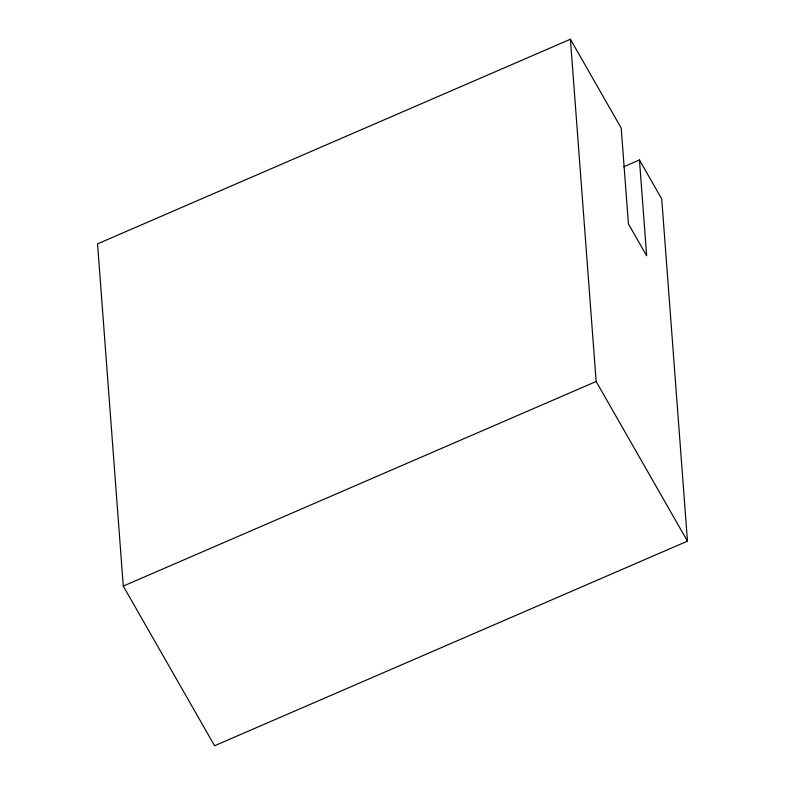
<?xml version="1.0" encoding="UTF-8"?>
<svg xmlns="http://www.w3.org/2000/svg" width="785" height="785" viewBox="0 0 785 785"><rect width="100%" height="100%" fill="white"/><g stroke="black" fill="none" stroke-linecap="round" stroke-linejoin="round"><path stroke-width="1.18" d="M639.461 159.973L646.663 255.802L628.412 223.892L621.21 128.063L570.41 39.25L97.546 243.85L123.274 586.091L214.59 745.75L687.454 541.15L661.726 198.909L639.461 159.973L623.732 166.783M123.274 586.091L596.149 381.49L570.41 39.25M596.149 381.49L687.454 541.15"/></g></svg>
